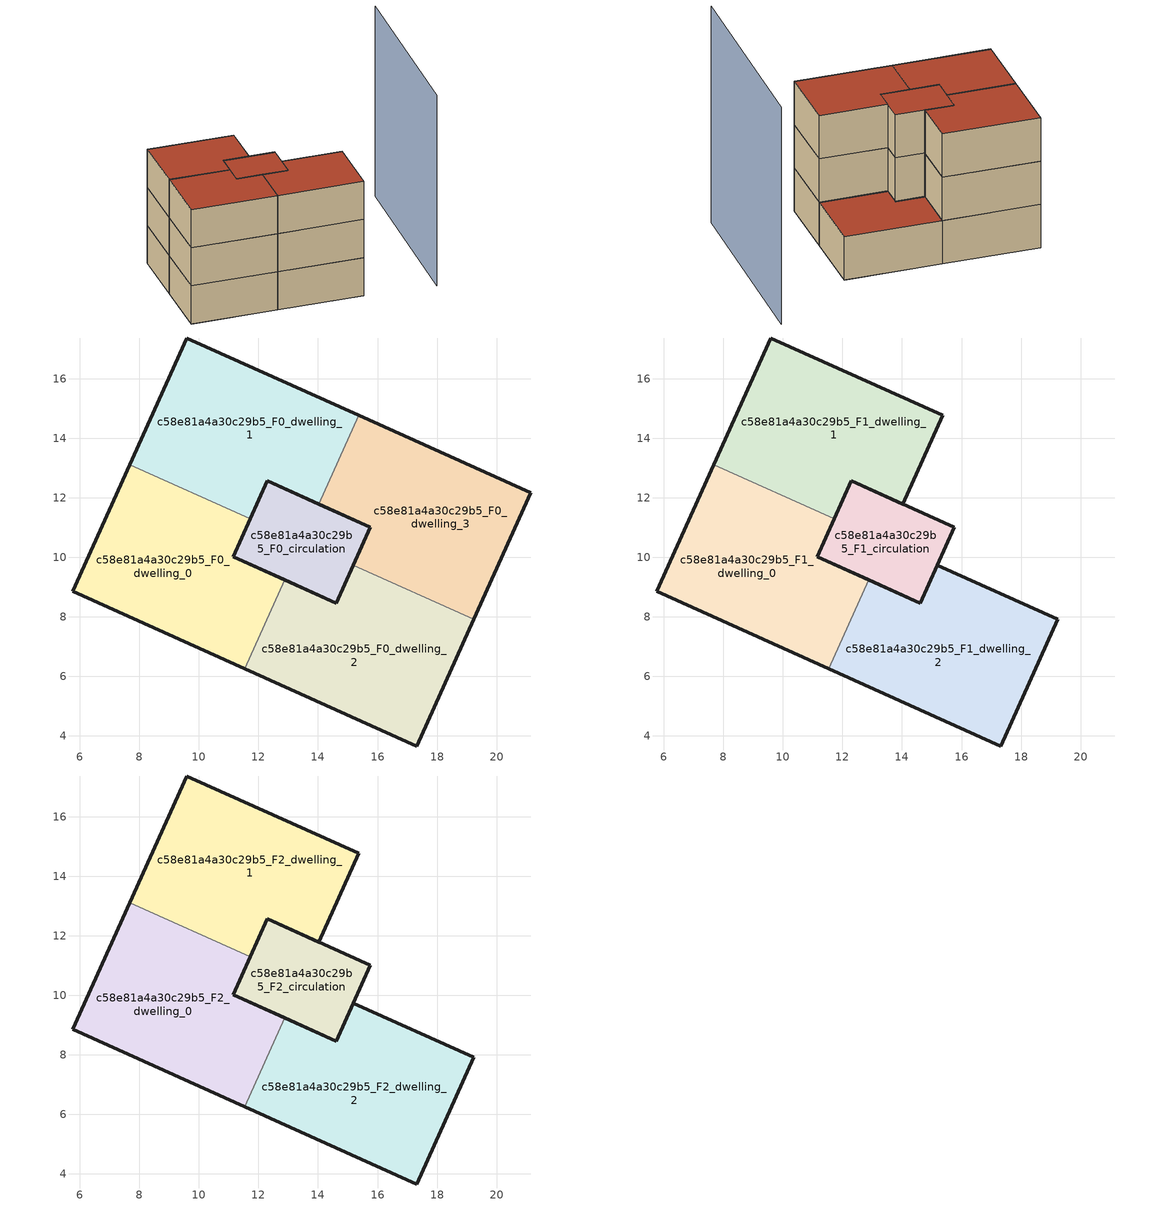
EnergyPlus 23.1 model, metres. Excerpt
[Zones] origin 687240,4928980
c58e81a4a30c29b5_F0_dwelling_0
 floor ground (EU_floor_Construction): 11.54,6.26 12.88,9.24 11.15,10.02 11.72,11.29 7.68,13.12 5.76,8.86 z0
 wall outside (EU_wall_Construction): 11.54,6.26 5.76,8.86 7.68,13.12 / 11.72,11.29 11.15,10.02 12.88,9.24 z0:3
 wall to c58e81a4a30c29b5_F0_dwelling_2 (EU_wall_Construction): 12.88,9.24 11.54,6.26 z0:3
 wall to c58e81a4a30c29b5_F0_dwelling_1 (EU_wall_Construction): 7.68,13.12 11.72,11.29 z0:3
c58e81a4a30c29b5_F0_dwelling_1
 floor ground (EU_floor_Construction): 14.03,11.79 15.37,14.77 9.59,17.37 7.68,13.12 11.72,11.29 12.3,12.57 z0
 wall outside (EU_wall_Construction): 14.03,11.79 12.3,12.57 11.72,11.29 / 7.68,13.12 9.59,17.37 15.37,14.77 z0:3
 wall to c58e81a4a30c29b5_F0_dwelling_3 (EU_wall_Construction): 15.37,14.77 14.03,11.79 z0:3
c58e81a4a30c29b5_F0_dwelling_2
 floor ground (EU_floor_Construction): 17.32,3.66 19.23,7.91 15.19,9.73 14.61,8.46 12.88,9.24 11.54,6.26 z0
 wall outside (EU_wall_Construction): 12.88,9.24 14.61,8.46 15.19,9.73 / 19.23,7.91 17.32,3.66 11.54,6.26 z0:3
 wall to c58e81a4a30c29b5_F0_dwelling_3 (EU_wall_Construction): 15.19,9.73 19.23,7.91 z0:3
c58e81a4a30c29b5_F0_dwelling_3
 floor ground (EU_floor_Construction): 19.23,7.91 21.15,12.17 15.37,14.77 14.03,11.79 15.76,11.01 15.19,9.73 z0
 wall outside (EU_wall_Construction): 15.19,9.73 15.76,11.01 14.03,11.79 / 15.37,14.77 21.15,12.17 19.23,7.91 z0:3
 roof outside (EU_roof_Construction): 21.15,12.17 19.23,7.91 15.19,9.73 15.76,11.01 14.03,11.79 15.37,14.77 z3
c58e81a4a30c29b5_F0_circulation
 floor ground (EU_floor_Construction): 14.61,8.46 15.76,11.01 12.3,12.57 11.15,10.02 z0
 wall outside (EU_wall_Construction): 11.15,10.02 12.3,12.57 15.76,11.01 14.61,8.46 11.15,10.02 z0:3
c58e81a4a30c29b5_F1_dwelling_0
 floor to c58e81a4a30c29b5_F0_dwelling_0 (EU_floor_Construction): 11.54,6.26 12.88,9.24 11.15,10.02 11.72,11.29 7.68,13.12 5.76,8.86 z3
 wall outside (EU_wall_Construction): 11.54,6.26 5.76,8.86 7.68,13.12 / 11.72,11.29 11.15,10.02 12.88,9.24 z3:6
 wall to c58e81a4a30c29b5_F1_dwelling_2 (EU_wall_Construction): 12.88,9.24 11.54,6.26 z3:6
 wall to c58e81a4a30c29b5_F1_dwelling_1 (EU_wall_Construction): 7.68,13.12 11.72,11.29 z3:6
c58e81a4a30c29b5_F1_dwelling_1
 floor to c58e81a4a30c29b5_F0_dwelling_1 (EU_floor_Construction): 14.03,11.79 15.37,14.77 9.59,17.37 7.68,13.12 11.72,11.29 12.3,12.57 z3
 wall outside (EU_wall_Construction): 7.68,13.12 9.59,17.37 15.37,14.77 14.03,11.79 12.3,12.57 11.72,11.29 z3:6
c58e81a4a30c29b5_F1_dwelling_2
 floor to c58e81a4a30c29b5_F0_dwelling_2 (EU_floor_Construction): 17.32,3.66 19.23,7.91 15.19,9.73 14.61,8.46 12.88,9.24 11.54,6.26 z3
 wall outside (EU_wall_Construction): 12.88,9.24 14.61,8.46 15.19,9.73 19.23,7.91 17.32,3.66 11.54,6.26 z3:6
c58e81a4a30c29b5_F1_circulation
 floor to c58e81a4a30c29b5_F0_circulation (EU_floor_Construction): 14.61,8.46 15.76,11.01 12.3,12.57 11.15,10.02 z3
 wall outside (EU_wall_Construction): 11.15,10.02 12.3,12.57 15.76,11.01 14.61,8.46 11.15,10.02 z3:6
c58e81a4a30c29b5_F2_dwelling_0
 floor to c58e81a4a30c29b5_F1_dwelling_0 (EU_floor_Construction): 11.54,6.26 12.88,9.24 11.15,10.02 11.72,11.29 7.68,13.12 5.76,8.86 z6
 wall outside (EU_wall_Construction): 11.54,6.26 5.76,8.86 7.68,13.12 / 11.72,11.29 11.15,10.02 12.88,9.24 z6:9
 wall to c58e81a4a30c29b5_F2_dwelling_2 (EU_wall_Construction): 12.88,9.24 11.54,6.26 z6:9
 wall to c58e81a4a30c29b5_F2_dwelling_1 (EU_wall_Construction): 7.68,13.12 11.72,11.29 z6:9
 roof outside (EU_roof_Construction): 11.72,11.29 11.15,10.02 12.88,9.24 11.54,6.26 5.76,8.86 7.68,13.12 z9
c58e81a4a30c29b5_F2_dwelling_1
 floor to c58e81a4a30c29b5_F1_dwelling_1 (EU_floor_Construction): 14.03,11.79 15.37,14.77 9.59,17.37 7.68,13.12 11.72,11.29 12.3,12.57 z6
 wall outside (EU_wall_Construction): 7.68,13.12 9.59,17.37 15.37,14.77 14.03,11.79 12.3,12.57 11.72,11.29 z6:9
 roof outside (EU_roof_Construction): 15.37,14.77 14.03,11.79 12.3,12.57 11.72,11.29 7.68,13.12 9.59,17.37 z9
c58e81a4a30c29b5_F2_dwelling_2
 floor to c58e81a4a30c29b5_F1_dwelling_2 (EU_floor_Construction): 17.32,3.66 19.23,7.91 15.19,9.73 14.61,8.46 12.88,9.24 11.54,6.26 z6
 wall outside (EU_wall_Construction): 12.88,9.24 14.61,8.46 15.19,9.73 19.23,7.91 17.32,3.66 11.54,6.26 z6:9
 roof outside (EU_roof_Construction): 19.23,7.91 17.32,3.66 11.54,6.26 12.88,9.24 14.61,8.46 15.19,9.73 z9
c58e81a4a30c29b5_F2_circulation
 floor to c58e81a4a30c29b5_F1_circulation (EU_floor_Construction): 14.61,8.46 15.76,11.01 12.3,12.57 11.15,10.02 z6
 wall outside (EU_wall_Construction): 11.15,10.02 12.3,12.57 15.76,11.01 14.61,8.46 11.15,10.02 z6:9
 roof outside (EU_roof_Construction): 15.76,11.01 14.61,8.46 11.15,10.02 12.3,12.57 z9
shading: 22,1.27 27.78,13.66 z0:15
[Building]
EU S2 Campaign: North Axis=0; Terrain=City; Solar Distribution=FullExterior
[Site:Location]
Bologna: Latitude=44.5; Longitude=11.25; Time Zone=1; Elevation=37
[SizingPeriod:WeatherFileDays]
AnnualSizingPeriod: Begin Month=1; Begin Day of Month=1; End Month=12; End Day of Month=31; Day of Week for Start Day=Monday; Use Weather File Daylight Saving Period=No; Use Weather File Rain and Snow Indicators=No
[MATERIAL]
EU_InternalMass_Material: Roughness=MediumRough; Thickness=0.1; Conductivity=1; Density=1800; Specific Heat=900; Thermal Absorptance=0.9; Solar Absorptance=0.7; Visible Absorptance=0.7
[MATERIAL:NOMASS] Roughness=MediumRough; Thermal Absorptance=0.9; Solar Absorptance=0.7; Visible Absorptance=0.7
Name | Thermal Resistance
EU_wall_NoMass | 0.818544
EU_roof_NoMass | 0.6448
EU_floor_NoMass | 0.806
[CONSTRUCTION]
EU_wall_Construction: EU_wall_NoMass
EU_roof_Construction: EU_roof_NoMass
EU_floor_Construction: EU_floor_NoMass
EU_InternalMass_Construction: EU_InternalMass_Material
[ZONE] Type=1; Multiplier=1; Ceiling Height=autocalculate; Floor Area=autocalculate; Part of Total Floor Area=Yes
Name | Volume
c58e81a4a30c29b5_F0_dwelling_0; c58e81a4a30c29b5_F1_dwelling_0; c58e81a4a30c29b5_F2_dwelling_0 | 80.7239
c58e81a4a30c29b5_F0_dwelling_1; c58e81a4a30c29b5_F1_dwelling_1; c58e81a4a30c29b5_F2_dwelling_1 | 80.71
c58e81a4a30c29b5_F0_dwelling_2; c58e81a4a30c29b5_F1_dwelling_2; c58e81a4a30c29b5_F2_dwelling_2 | 80.7144
c58e81a4a30c29b5_F0_dwelling_3 | 80.7034
c58e81a4a30c29b5_F0_circulation; c58e81a4a30c29b5_F1_circulation; c58e81a4a30c29b5_F2_circulation | 31.9314
[INTERNALMASS] Construction=EU_InternalMass_Construction
Name | Zone or ZoneList | Surface Area
c58e81a4a30c29b5_F0_dwelling_0_EU_InternalMass | c58e81a4a30c29b5_F0_dwelling_0 | 26.9045
c58e81a4a30c29b5_F0_dwelling_1_EU_InternalMass | c58e81a4a30c29b5_F0_dwelling_1 | 26.9045
c58e81a4a30c29b5_F0_dwelling_2_EU_InternalMass | c58e81a4a30c29b5_F0_dwelling_2 | 26.9045
c58e81a4a30c29b5_F0_dwelling_3_EU_InternalMass | c58e81a4a30c29b5_F0_dwelling_3 | 26.9045
c58e81a4a30c29b5_F1_dwelling_0_EU_InternalMass | c58e81a4a30c29b5_F1_dwelling_0 | 53.809
c58e81a4a30c29b5_F1_dwelling_1_EU_InternalMass | c58e81a4a30c29b5_F1_dwelling_1 | 26.9045
c58e81a4a30c29b5_F1_dwelling_2_EU_InternalMass | c58e81a4a30c29b5_F1_dwelling_2 | 26.9045
c58e81a4a30c29b5_F2_dwelling_0_EU_InternalMass | c58e81a4a30c29b5_F2_dwelling_0 | 53.809
c58e81a4a30c29b5_F2_dwelling_1_EU_InternalMass | c58e81a4a30c29b5_F2_dwelling_1 | 26.9045
c58e81a4a30c29b5_F2_dwelling_2_EU_InternalMass | c58e81a4a30c29b5_F2_dwelling_2 | 26.9045
[OTHEREQUIPMENT] Fuel Type=Electricity; Design Level Calculation Method=Watts/Area; Power per Zone Floor Area=1; Fraction Latent=0; Fraction Radiant=0; Fraction Lost=0; Carbon Dioxide Generation Rate=0; EndUse Subcategory=EU_Step8_InternalGains
Name | Zone or ZoneList or Space or SpaceList | Schedule
EU_Step8_InternalGain_c58e81a4a30c29b5_F0_dwelling_0_f000 | c58e81a4a30c29b5_F0_dwelling_0 | EU_Step8_GainSchedule_c58e81a4a30c29b5_F0_dwelling_0_f000
EU_Step8_InternalGain_c58e81a4a30c29b5_F0_dwelling_1_f000 | c58e81a4a30c29b5_F0_dwelling_1 | EU_Step8_GainSchedule_c58e81a4a30c29b5_F0_dwelling_1_f000
EU_Step8_InternalGain_c58e81a4a30c29b5_F0_dwelling_2_f000 | c58e81a4a30c29b5_F0_dwelling_2 | EU_Step8_GainSchedule_c58e81a4a30c29b5_F0_dwelling_2_f000
EU_Step8_InternalGain_c58e81a4a30c29b5_F0_dwelling_3_f000 | c58e81a4a30c29b5_F0_dwelling_3 | EU_Step8_GainSchedule_c58e81a4a30c29b5_F0_dwelling_3_f000
EU_Step8_InternalGain_c58e81a4a30c29b5_F1_dwelling_0_f000 | c58e81a4a30c29b5_F1_dwelling_0 | EU_Step8_GainSchedule_c58e81a4a30c29b5_F1_dwelling_0_f000
EU_Step8_InternalGain_c58e81a4a30c29b5_F1_dwelling_1_f000 | c58e81a4a30c29b5_F1_dwelling_1 | EU_Step8_GainSchedule_c58e81a4a30c29b5_F1_dwelling_1_f000
EU_Step8_InternalGain_c58e81a4a30c29b5_F1_dwelling_2_f000 | c58e81a4a30c29b5_F1_dwelling_2 | EU_Step8_GainSchedule_c58e81a4a30c29b5_F1_dwelling_2_f000
EU_Step8_InternalGain_c58e81a4a30c29b5_F2_dwelling_0_f000 | c58e81a4a30c29b5_F2_dwelling_0 | EU_Step8_GainSchedule_c58e81a4a30c29b5_F2_dwelling_0_f000
EU_Step8_InternalGain_c58e81a4a30c29b5_F2_dwelling_1_f000 | c58e81a4a30c29b5_F2_dwelling_1 | EU_Step8_GainSchedule_c58e81a4a30c29b5_F2_dwelling_1_f000
EU_Step8_InternalGain_c58e81a4a30c29b5_F2_dwelling_2_f000 | c58e81a4a30c29b5_F2_dwelling_2 | EU_Step8_GainSchedule_c58e81a4a30c29b5_F2_dwelling_2_f000
[ZONEINFILTRATION:DESIGNFLOWRATE] Schedule=EU_AlwaysOn; Design Flow Rate Calculation Method=Flow/Area; Flow Rate per Floor Area=0.0005; Constant Term Coefficient=1; Temperature Term Coefficient=0; Velocity Term Coefficient=0; Velocity Squared Term Coefficient=0
Name | Zone or ZoneList or Space or SpaceList
EU_Circulation_Infiltration_c58e81a4a30c29b5_F0_circulation | c58e81a4a30c29b5_F0_circulation
EU_Circulation_Infiltration_c58e81a4a30c29b5_F1_circulation | c58e81a4a30c29b5_F1_circulation
EU_Circulation_Infiltration_c58e81a4a30c29b5_F2_circulation | c58e81a4a30c29b5_F2_circulation
[ZONEVENTILATION:DESIGNFLOWRATE] Schedule=EU_AlwaysOn; Design Flow Rate Calculation Method=AirChanges/Hour; Air Changes per Hour=0.708969; Ventilation Type=Natural; Fan Pressure Rise=0; Fan Total Efficiency=1; Constant Term Coefficient=1; Temperature Term Coefficient=0; Velocity Term Coefficient=0; Velocity Squared Term Coefficient=0; Minimum Indoor Temperature=-100; Maximum Indoor Temperature=100; Delta Temperature=-100; Minimum Outdoor Temperature=-100; Maximum Outdoor Temperature=100; Maximum Wind Speed=40
Name | Zone or ZoneList or Space or SpaceList
EU_ConstantAir_c58e81a4a30c29b5_F0_dwelling_0 | c58e81a4a30c29b5_F0_dwelling_0
EU_ConstantAir_c58e81a4a30c29b5_F0_dwelling_1 | c58e81a4a30c29b5_F0_dwelling_1
EU_ConstantAir_c58e81a4a30c29b5_F0_dwelling_2 | c58e81a4a30c29b5_F0_dwelling_2
EU_ConstantAir_c58e81a4a30c29b5_F0_dwelling_3 | c58e81a4a30c29b5_F0_dwelling_3
EU_ConstantAir_c58e81a4a30c29b5_F1_dwelling_0 | c58e81a4a30c29b5_F1_dwelling_0
EU_ConstantAir_c58e81a4a30c29b5_F1_dwelling_1 | c58e81a4a30c29b5_F1_dwelling_1
EU_ConstantAir_c58e81a4a30c29b5_F1_dwelling_2 | c58e81a4a30c29b5_F1_dwelling_2
EU_ConstantAir_c58e81a4a30c29b5_F2_dwelling_0 | c58e81a4a30c29b5_F2_dwelling_0
EU_ConstantAir_c58e81a4a30c29b5_F2_dwelling_1 | c58e81a4a30c29b5_F2_dwelling_1
EU_ConstantAir_c58e81a4a30c29b5_F2_dwelling_2 | c58e81a4a30c29b5_F2_dwelling_2
[HVACTEMPLATE:THERMOSTAT] Constant Heating Setpoint=20; Constant Cooling Setpoint=50
EU_HeatOnly_c58e81a4a30c29b5_F0_dwelling_0; EU_HeatOnly_c58e81a4a30c29b5_F0_dwelling_1; EU_HeatOnly_c58e81a4a30c29b5_F0_dwelling_2; EU_HeatOnly_c58e81a4a30c29b5_F0_dwelling_3; EU_HeatOnly_c58e81a4a30c29b5_F1_dwelling_0; EU_HeatOnly_c58e81a4a30c29b5_F1_dwelling_1; EU_HeatOnly_c58e81a4a30c29b5_F1_dwelling_2; EU_HeatOnly_c58e81a4a30c29b5_F2_dwelling_0; EU_HeatOnly_c58e81a4a30c29b5_F2_dwelling_1; EU_HeatOnly_c58e81a4a30c29b5_F2_dwelling_2
[HVACTEMPLATE:ZONE:IDEALLOADSAIRSYSTEM] System Availability Schedule=EU_AlwaysOn; Maximum Heating Supply Air Temperature=50; Minimum Cooling Supply Air Temperature=13; Maximum Heating Supply Air Humidity Ratio=0.0156; Minimum Cooling Supply Air Humidity Ratio=0.0077; Heating Limit=NoLimit; Cooling Limit=NoLimit; Heating Availability Schedule=EU_AlwaysOn; Cooling Availability Schedule=EU_CoolingOff; Dehumidification Control Type=ConstantSensibleHeatRatio; Cooling Sensible Heat Ratio=0.7; Dehumidification Setpoint=60; Humidification Control Type=None; Humidification Setpoint=30; Outdoor Air Method=None; Outdoor Air Flow Rate per Person=0.00944; Outdoor Air Flow Rate per Zone Floor Area=0; Outdoor Air Flow Rate per Zone=0; Demand Controlled Ventilation Type=None; Outdoor Air Economizer Type=NoEconomizer; Heat Recovery Type=None; Sensible Heat Recovery Effectiveness=0.7; Latent Heat Recovery Effectiveness=0.65
Name | Template Thermostat
c58e81a4a30c29b5_F0_dwelling_0 | EU_HeatOnly_c58e81a4a30c29b5_F0_dwelling_0
c58e81a4a30c29b5_F0_dwelling_1 | EU_HeatOnly_c58e81a4a30c29b5_F0_dwelling_1
c58e81a4a30c29b5_F0_dwelling_2 | EU_HeatOnly_c58e81a4a30c29b5_F0_dwelling_2
c58e81a4a30c29b5_F0_dwelling_3 | EU_HeatOnly_c58e81a4a30c29b5_F0_dwelling_3
c58e81a4a30c29b5_F1_dwelling_0 | EU_HeatOnly_c58e81a4a30c29b5_F1_dwelling_0
c58e81a4a30c29b5_F1_dwelling_1 | EU_HeatOnly_c58e81a4a30c29b5_F1_dwelling_1
c58e81a4a30c29b5_F1_dwelling_2 | EU_HeatOnly_c58e81a4a30c29b5_F1_dwelling_2
c58e81a4a30c29b5_F2_dwelling_0 | EU_HeatOnly_c58e81a4a30c29b5_F2_dwelling_0
c58e81a4a30c29b5_F2_dwelling_1 | EU_HeatOnly_c58e81a4a30c29b5_F2_dwelling_1
c58e81a4a30c29b5_F2_dwelling_2 | EU_HeatOnly_c58e81a4a30c29b5_F2_dwelling_2
[SIZING:ZONE] Zone Cooling Design Supply Air Temperature Input Method=SupplyAirTemperature; Zone Cooling Design Supply Air Temperature=13; Zone Heating Design Supply Air Temperature Input Method=SupplyAirTemperature; Zone Heating Design Supply Air Temperature=50; Zone Cooling Design Supply Air Humidity Ratio=0.008; Zone Heating Design Supply Air Humidity Ratio=0.008; Cooling Design Air Flow Method=DesignDay; Cooling Design Air Flow Rate=0; Cooling Minimum Air Flow per Zone Floor Area=0.000762; Cooling Minimum Air Flow=0; Cooling Minimum Air Flow Fraction=0.2; Heating Design Air Flow Method=DesignDay; Heating Design Air Flow Rate=0; Heating Maximum Air Flow per Zone Floor Area=0.002032; Heating Maximum Air Flow=0.141576; Heating Maximum Air Flow Fraction=0.3; Account for Dedicated Outdoor Air System=No; Dedicated Outdoor Air System Control Strategy=NeutralSupplyAir; Dedicated Outdoor Air Low Setpoint Temperature for Design=autosize; Dedicated Outdoor Air High Setpoint Temperature for Design=autosize; Zone Load Sizing Method=Sensible Load Only No Latent Load; Zone Latent Cooling Design Supply Air Humidity Ratio Input Method=HumidityRatioDifference; Zone Cooling Design Supply Air Humidity Ratio Difference=0.005; Zone Latent Heating Design Supply Air Humidity Ratio Input Method=HumidityRatioDifference; Zone Humidification Design Supply Air Humidity Ratio Difference=0.005
c58e81a4a30c29b5_F0_dwelling_0; c58e81a4a30c29b5_F0_dwelling_1; c58e81a4a30c29b5_F0_dwelling_2; c58e81a4a30c29b5_F0_dwelling_3; c58e81a4a30c29b5_F1_dwelling_0; c58e81a4a30c29b5_F1_dwelling_1; c58e81a4a30c29b5_F1_dwelling_2; c58e81a4a30c29b5_F2_dwelling_0; c58e81a4a30c29b5_F2_dwelling_1; c58e81a4a30c29b5_F2_dwelling_2
[SCHEDULE:CONSTANT]
Name | Hourly Value
EU_AlwaysOn | 1
EU_CoolingOff | 0
[SCHEDULE:FILE] Column Number=1; Rows to Skip at Top=0; Number of Hours of Data=8760; Column Separator=Comma; Interpolate to Timestep=No; Minutes per Item=60; Adjust Schedule for Daylight Savings=Yes
Name | File
EU_Step8_GainSchedule_c58e81a4a30c29b5_F0_dwelling_0_f000 | ../../schedules/c58e81a4a30c29b5/c58e81a4a30c29b5_F0_dwelling_0_f000_gain.csv
EU_Step8_GainSchedule_c58e81a4a30c29b5_F0_dwelling_1_f000 | ../../schedules/c58e81a4a30c29b5/c58e81a4a30c29b5_F0_dwelling_1_f000_gain.csv
EU_Step8_GainSchedule_c58e81a4a30c29b5_F0_dwelling_2_f000 | ../../schedules/c58e81a4a30c29b5/c58e81a4a30c29b5_F0_dwelling_2_f000_gain.csv
EU_Step8_GainSchedule_c58e81a4a30c29b5_F0_dwelling_3_f000 | ../../schedules/c58e81a4a30c29b5/c58e81a4a30c29b5_F0_dwelling_3_f000_gain.csv
EU_Step8_GainSchedule_c58e81a4a30c29b5_F1_dwelling_0_f000 | ../../schedules/c58e81a4a30c29b5/c58e81a4a30c29b5_F1_dwelling_0_f000_gain.csv
EU_Step8_GainSchedule_c58e81a4a30c29b5_F1_dwelling_1_f000 | ../../schedules/c58e81a4a30c29b5/c58e81a4a30c29b5_F1_dwelling_1_f000_gain.csv
EU_Step8_GainSchedule_c58e81a4a30c29b5_F1_dwelling_2_f000 | ../../schedules/c58e81a4a30c29b5/c58e81a4a30c29b5_F1_dwelling_2_f000_gain.csv
EU_Step8_GainSchedule_c58e81a4a30c29b5_F2_dwelling_0_f000 | ../../schedules/c58e81a4a30c29b5/c58e81a4a30c29b5_F2_dwelling_0_f000_gain.csv
EU_Step8_GainSchedule_c58e81a4a30c29b5_F2_dwelling_1_f000 | ../../schedules/c58e81a4a30c29b5/c58e81a4a30c29b5_F2_dwelling_1_f000_gain.csv
EU_Step8_GainSchedule_c58e81a4a30c29b5_F2_dwelling_2_f000 | ../../schedules/c58e81a4a30c29b5/c58e81a4a30c29b5_F2_dwelling_2_f000_gain.csv
